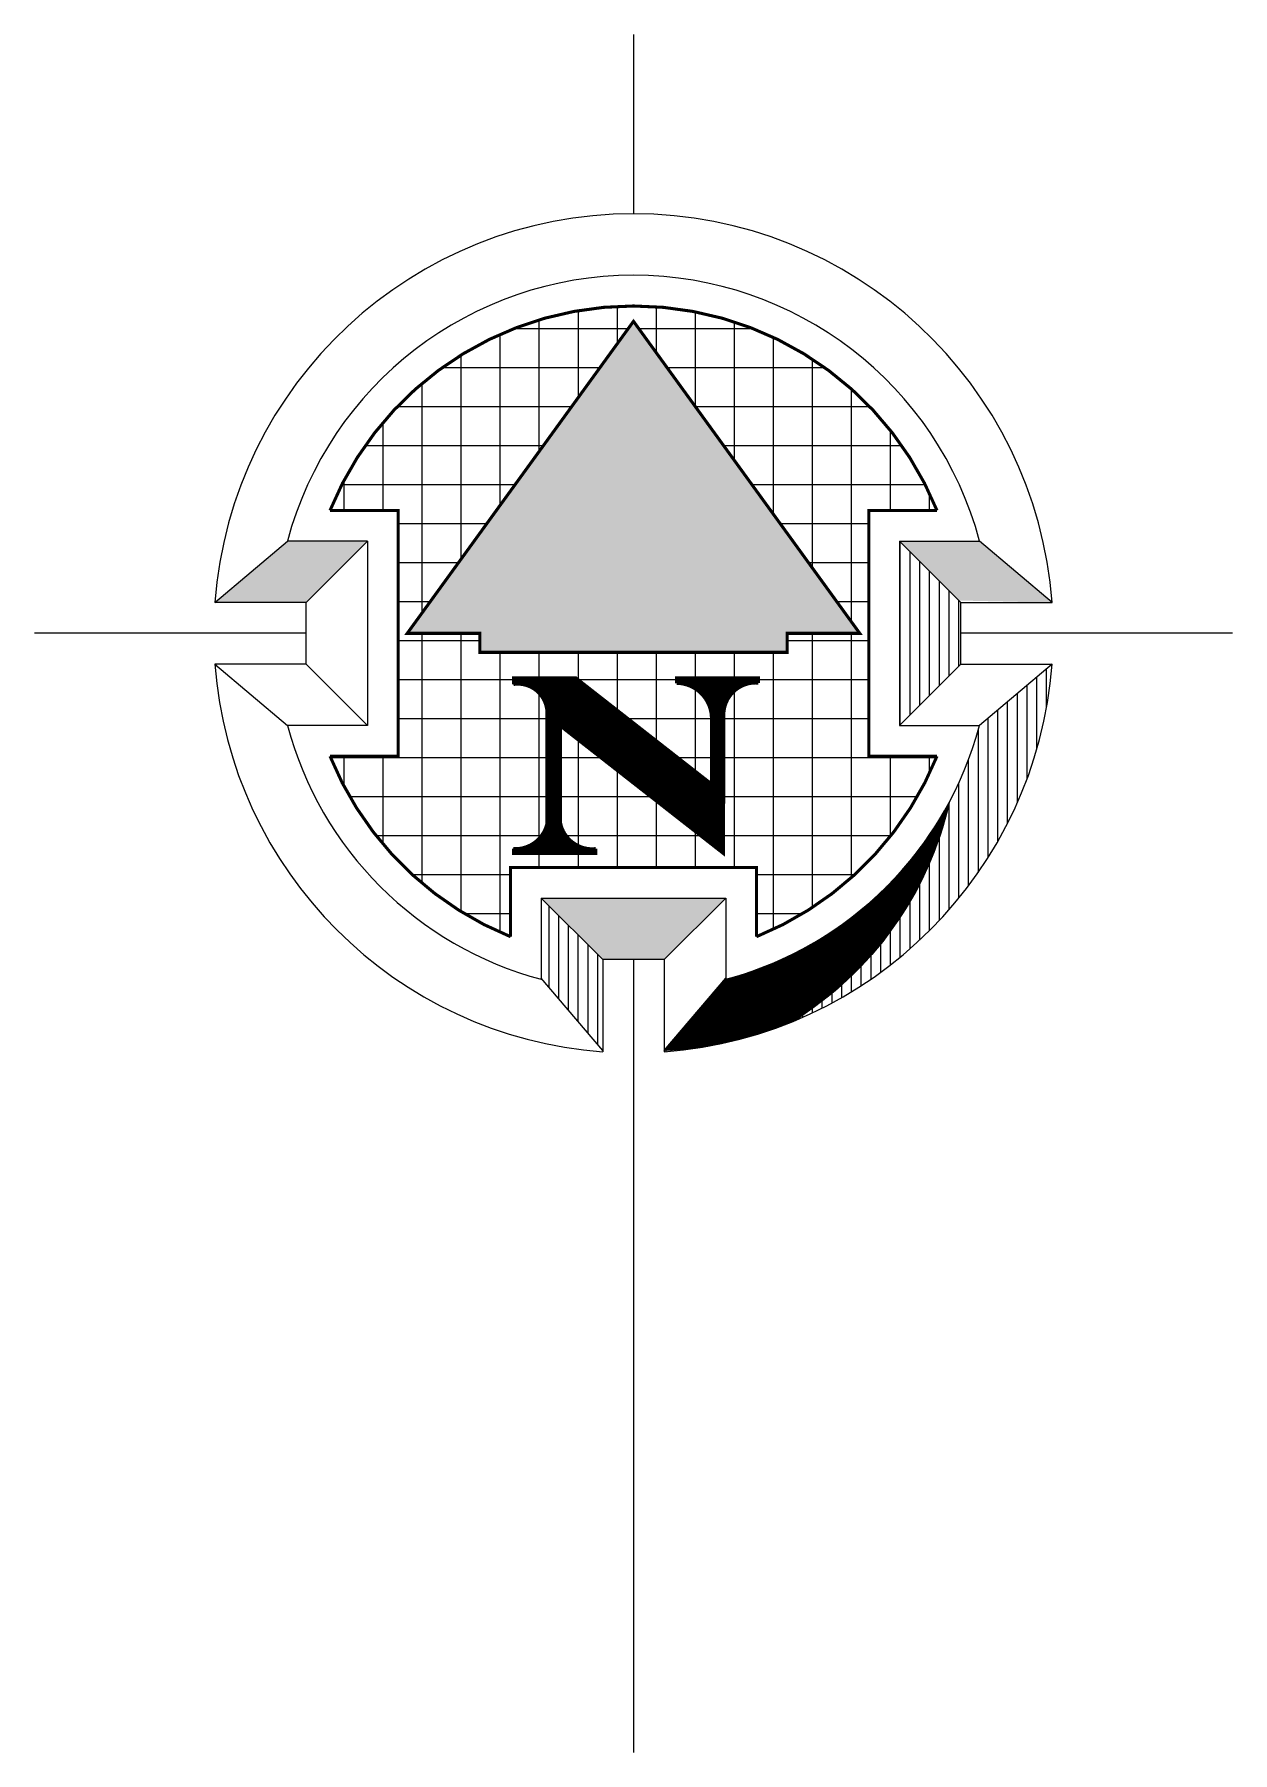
# Model space of a CAD drawing. Header units: metres. Extents: x -0.35 to 0.35, y 0 to 1.
import ezdxf

# ---------------------------------------------------------------- set-up
doc = ezdxf.new("R2010")
doc.units = ezdxf.units.M
doc.layers.add('Ceco.NEt 24', color=7, linetype='Continuous')
pattern_1 = [(90, (-3.870135365953579, 0.9425276240873549), (-0.0005677550240000001, 1.73822546906712e-19), [])]

msp = doc.modelspace()

# ---------------------------------------------------------------- hatches: boundary and pattern name
at = {"layer": 'Ceco.NEt 24', "linetype": 'Continuous'}
h = msp.add_hatch(dxfattribs=at)
h.set_pattern_fill('NET', color=256, scale=0.007152819200000001, angle=89.99999999999999, style=0)
h.set_pattern_definition([(90, (-3.870135365953579, 0.9425276240873549), (-0.02271020096, 6.952901876268477e-18), []), (180, (-3.870135365953579, 0.9425276240873549), (-8.34345469587843e-18, -0.02271020096), [])])
h.paths.add_polyline_path([(7.941224566820892e-16, 0.8420066353605731, 0.3054897507915985), (-0.1765902027998584, 0.7230082361044335), (-0.1368804472561399, 0.7230082361044335), (-0.1368804472561399, 0.5799518521044335), (-0.1765902027998584, 0.5799518521044335, 0.2029933977555066), (-0.07152819200000006, 0.4748898413045751), (-0.07152819200000006, 0.5152552752032994), (0.07152819200000006, 0.5152552752032986), (0.07152819200000006, 0.4748898413045751, 0.2029933977555066), (0.1765902027998584, 0.5799518521044335), (0.1368804472561399, 0.5799518521044335), (0.1368804472561399, 0.7230082361044335), (0.1765902027998584, 0.7230082361044335, 0.3054897507915983)])
h.paths.add_polyline_path([(-7.941224566820892e-16, 0.8330656113605732), (0.1316403028602452, 0.6514800441044335), (0.08941024000000047, 0.6514800441044335), (0.08941024000000047, 0.6404263078795149), (-0.08941023999999968, 0.6404263078795149), (-0.08941023999999968, 0.6514800441044335), (-0.1316403028602468, 0.6514800441044335)], flags=16)
h.paths.add_polyline_path([(-0.03357061649354021, 0.6255608100050328), (0.04537087924062545, 0.5638301384753537), (0.04537087924062545, 0.6018127200510636, 0.4104200745124996), (0.02506366362635355, 0.6223850252194615), (0.02506366362635355, 0.6254800359934056), (0.07271031808368171, 0.6254800359934056), (0.07271031808368171, 0.6225257497290378, 0.4304076529910963), (0.05255214128161447, 0.6045187157575063), (0.05238417366411118, 0.5232633064311063), (-0.04063873233500392, 0.5960454612507656), (-0.04249818920587477, 0.5995147706035305), (-0.04249818920587477, 0.5413544302603797, 0.3901930373594092), (-0.02195732890816375, 0.5261685181727996), (-0.02195732890816534, 0.5232633064311063), (-0.0698858022104443, 0.5232633064311063), (-0.0698858022104443, 0.5261685181727996, 0.3595169967812117), (-0.05048606736393247, 0.540331558047457), (-0.05048606736393247, 0.607217549236341, 0.4174504664437635), (-0.06983762804893104, 0.6217250392065484), (-0.06988580221044272, 0.6255608100050328)], flags=16)
h = msp.add_hatch(dxfattribs=at)
h.set_pattern_fill('LINE', color=256, scale=0.00017882048, angle=89.99999999999999, style=0)
h.set_pattern_definition(pattern_1)
h.paths.add_polyline_path([(-0.03357061649354027, 0.6255608100050328), (-0.0698858022104443, 0.6255608100050329), (-0.06983762804893104, 0.6217250392065484, -0.4174504664437675), (-0.05048606736393247, 0.607217549236341), (-0.05048606736393247, 0.5403315580474556, -0.359516996781199), (-0.0698858022104443, 0.5261685181727996), (-0.0698858022104443, 0.5232633064311063), (-0.02195732890816375, 0.5232633064311063), (-0.02195732890816375, 0.5261685181727997, -0.390193037359414), (-0.04249818920587477, 0.5413544302603804), (-0.04249818920587478, 0.5995147706035313), (-0.04063873233500553, 0.5960454612507664), (0.05238417366411117, 0.5232633064311063), (0.05255008346187469, 0.6035232322961095, -0.446353912814523), (0.07271031808368171, 0.6225257497290378), (0.07271031808368171, 0.6254800359934055), (0.02506366362635354, 0.6254800359934056), (0.02506366362635355, 0.6223850252194614, -0.4104200745124957), (0.04537087924062545, 0.6018127200510636), (0.04537087924062545, 0.5638301384753538)])
h = msp.add_hatch(dxfattribs=at)
h.set_pattern_fill('LINE', color=256, scale=0.00017882048, angle=89.99999999999999, style=0)
h.set_pattern_definition(pattern_1)
edge = h.paths.add_edge_path()
edge.add_line((0.0189865484464207, 0.4099198017577741), (0.05364614400000044, 0.4500942150336497))
edge.add_arc((-1.110223024625157e-15, 0.6514800441044328), 0.2084086392561393, 284.9163439001895, 331.7792096896908)
edge.add_arc((-0.0140172932937527, 0.5979088881812432), 0.2027060740012554, 301.79828870364634, 347.179732293753, ccw=False)
edge.add_arc((0.006945827562663695, 0.6302627764850092), 0.2219137508716921, 272.82476044143516, 292.75906967837943, ccw=False)

# ---------------------------------------------------------------- linework, layer by layer
at = {"layer": 'Ceco.NEt 24'}
for p, q in [((0, 1.000095714087884), (0, 0.8956527793605735)), ((-0.243517056901135, 0.6693620921044339), (-0.2013858290707831, 0.7051261881044332)), ((-0.1547624952561395, 0.7051261881044332), (-0.2013858290707831, 0.7051261881044332)), ((-0.1547624952561395, 0.7051261881044332), (-0.1905265912561395, 0.6693620921044339)), ((-0.1547624952561395, 0.7051261881044332), (-0.1547624952561395, 0.5978339001044338)), ((0.1547624952561395, 0.7051261881044332), (0.2013858290707838, 0.7051261881044332)), ((0.1547624952561395, 0.7051261881044332), (0.1905265912561395, 0.6693620921044339)), ((0.1547624952561395, 0.7051261881044332), (0.1547624952561395, 0.5978339001044338)), ((0.1552477542064208, 0.5983191590547167), (0.1552477542064208, 0.7046409291541519)), ((0.243517056901135, 0.6693620921044339), (0.2013858290707838, 0.7051261881044332)), ((0.1609253044464218, 0.6039967092947162), (0.1609253044464218, 0.6989633789141516)), ((0.1666028546864213, 0.6096742595347157), (0.1666028546864213, 0.6932858286741513)), ((0.1722804049264208, 0.6153518097747159), (0.1722804049264208, 0.6876082784341518)), ((0.1779579551664218, 0.6210293600147162), (0.1779579551664218, 0.6819307281941525)), ((0.1836355054064213, 0.6267069102547156), (0.1836355054064213, 0.6762531779541522)), ((0.1893130556464208, 0.6323844604947151), (0.1893130556464208, 0.6705756277141519)), ((-0.1905265912561395, 0.6693620921044339), (-0.2435170569011342, 0.6693620921044339)), ((-0.1905265912561395, 0.6335979961044331), (-0.1905265912561395, 0.6693620921044339)), ((0.1905265912561395, 0.6693620921044339), (0.2435170569011342, 0.6693620921044339)), ((0.1905265912561395, 0.6335979961044331), (0.1905265912561395, 0.6693620921044339)), ((-0.1905265912561395, 0.6514800441044335), (-0.3486156699834495, 0.6514800441044335)), ((0.3486156699834503, 0.6514800441044335), (0.1905265912561395, 0.6514800441044335)), ((-0.2435170569011342, 0.6335979961044331), (-0.2013858290707838, 0.5978339001044338)), ((-0.1905265912561395, 0.6335979961044331), (-0.2435170569011342, 0.6335979961044331)), ((-0.1905265912561395, 0.6335979961044331), (-0.1547624952561395, 0.5978339001044338)), ((0.1905265912561395, 0.6335979961044331), (0.1547624952561395, 0.5978339001044338)), ((0.1905265912561395, 0.6335979961044331), (0.2435170569011342, 0.6335979961044331)), ((0.2435170569011366, 0.6335979961044355), (0.2013858290707838, 0.5978339001044338)), ((0.2404110078064208, 0.6087849393737266), (0.2404110078064208, 0.6309613523671254)), ((0.2290559073264219, 0.5669004013921641), (0.2290559073264219, 0.6213223049296367)), ((0.2347334575664214, 0.5842451681740187), (0.2347334575664214, 0.6261418286483806)), ((0.2177008068464213, 0.54090571009838), (0.2177008068464213, 0.6116832574921489)), ((0.2233783570864208, 0.5528776393272857), (0.2233783570864208, 0.6165027812108929)), ((0.2063457063664208, 0.520935897906269), (0.2063457063664208, 0.6020442100546604)), ((0.2120232566064219, 0.5303748695639842), (0.2120232566064219, 0.606863733773405)), ((-0.1547624952561403, 0.5978339001044338), (-0.2013858290707862, 0.5978339001044338)), ((0.1547624952561403, 0.5978339001044338), (0.2013858290707838, 0.5978339001044338)), ((0.2006681561264213, 0.512366364837126), (0.2006681561264213, 0.5952088078160941)), ((0.1949906058864219, 0.5045141015921926), (0.1949906058864219, 0.5779081436760624)), ((0.1893130556464208, 0.4972695010009217), (0.1893130556464208, 0.5643323081704981)), ((0.1836355054064213, 0.4905504762910782), (0.1836355054064213, 0.5529297418688537)), ((0.1779579551664218, 0.4842936486188823), (0.1779579551664218, 0.5430128734509038)), ((0.1722804049264208, 0.4784488714191241), (0.1722804049264208, 0.5342042026238278)), ((0.1666028546864213, 0.4729756647385477), (0.1666028546864213, 0.5262696223060426)), ((0.1552477542064208, 0.4630166273458285), (0.1552477542064208, 0.5124394179174859)), ((0.1609253044464218, 0.4678408025701371), (0.1609253044464218, 0.5190519228256714)), ((0.1438926537264218, 0.454210611991819), (0.1438926537264218, 0.5007184272380573)), ((0.1495702039664213, 0.4584798401462295), (0.1495702039664213, 0.506349361607454)), ((-0.05364614400000044, 0.497373227203299), (0.05364614400000044, 0.4973732272032982)), ((-0.05364614400000044, 0.497373227203299), (-0.05364614400000044, 0.4500942150336473)), ((-0.05364614400000044, 0.497373227203299), (-0.01788204799999962, 0.4616091312032989)), ((-0.04914405443357933, 0.4454462905453019), (-0.04914405443357933, 0.4928711376368763)), ((0.01788204800000041, 0.4616091312032989), (0.05364614400000044, 0.4973732272032982)), ((0.05364614400000044, 0.4973732272032982), (0.05364614400000044, 0.4500942150336473)), ((0.1325375532464213, 0.4464090280589743), (0.1325375532464213, 0.490644855491842)), ((0.1382151034864208, 0.4501919177514301), (0.1382151034864208, 0.4954968844850901)), ((-0.04346650419357827, 0.4387579581272337), (-0.04346650419357827, 0.4871935873968768)), ((-0.0377889539535788, 0.4320696257091656), (-0.0377889539535788, 0.4815160371568766)), ((0.1211824527664208, 0.4395009465877701), (0.1211824527664208, 0.481924819890876)), ((0.1268600030064218, 0.4428491157173037), (0.1268600030064218, 0.4861298080785771)), ((-0.03211140371357932, 0.4253812932910975), (-0.03211140371357932, 0.4758384869168771)), ((-0.02643385347357826, 0.4186929608730293), (-0.02643385347357826, 0.4701609366768776)), ((0.1041498020464208, 0.430633619238292), (0.1041498020464208, 0.4709614033764272)), ((0.1098273522864218, 0.4334014405409034), (0.1098273522864218, 0.4743582961276528)), ((0.1155049025264213, 0.4363546338553718), (0.1155049025264213, 0.4780073419033155)), ((-0.02075630323357879, 0.4120046284549612), (-0.02075630323357879, 0.4644833864368781)), ((-0.01788204799999962, 0.4616091312032989), (-0.01788204799999962, 0.4079629872032969)), ((0.01788204800000041, 0.4616091312032989), (-0.01788204799999962, 0.4616091312032989)), ((0, 0.4616091312032989), (0, 0)), ((0.01788204800000041, 0.4616091312032989), (0.01788204800000041, 0.4079629872032969)), ((0.08711715132642074, 0.4233771581357673), (0.08711715132642074, 0.4621529122364282)), ((0.0927947015664218, 0.4256272867520743), (0.0927947015664218, 0.464870011475439)), ((0.09847225180642127, 0.4280442809270996), (0.09847225180642127, 0.4678026733132317)), ((-0.01788204799999962, 0.4086186655583036), (-0.05364614400000044, 0.4507498933886555)), ((0.01788204800000041, 0.4086186655583043), (0.05364614400000044, 0.4507498933886539)), ((0.05872940012642178, 0.4144754403448107), (0.05872940012642178, 0.4515175014185934)), ((0.06440695036642126, 0.4159549512014434), (0.06440695036642126, 0.4532733195437041)), ((0.07008450060642073, 0.4175815887499501), (0.07008450060642073, 0.4552089976117218)), ((0.07576205084642179, 0.4193584460270267), (0.07576205084642179, 0.4573299151625756)), ((0.08143960108642127, 0.4212890016693525), (0.08143960108642127, 0.4596422160009015)), ((0.04737429964642125, 0.4119471645753885), (0.04737429964642125, 0.4433614638481133)), ((0.05305184988642072, 0.4131403162660103), (0.05305184988642072, 0.4499368424323746)), ((0.04169674940642178, 0.4108938729902089), (0.04169674940642178, 0.4366731314300452)), ((0.03034164892642124, 0.4091998158915422), (0.03034164892642124, 0.4232964665939088)), ((0.03601919916642071, 0.4099786115333729), (0.03601919916642071, 0.429984799011977)), ((0.02466409868642177, 0.4085561735637819), (0.02466409868642177, 0.4166081341758415)), ((0.0189865484464207, 0.4080466125044236), (0.0189865484464207, 0.4099198017577734))]:
    msp.add_line(p, q, dxfattribs=at)
for points in [[(0.07152819200000006, 0.4748898413045742, 0.0017882048, 0.0017882048, 0.2029933977555068), (0.1765902027998584, 0.5799518521044335, 0.0017882048, 0.0017882048, 0), (0.1368804472561399, 0.5799518521044335, 0.0017882048, 0.0017882048, 0), (0.1368804472561399, 0.7230082361044335, 0.0017882048, 0.0017882048, 0), (0.1765902027998584, 0.7230082361044335, 0.0017882048, 0.0017882048, 0.3054897507915983), (7.941224566820892e-16, 0.8420066353605731, 0.0017882048, 0.0017882048, 0.3054897507915983), (-0.17659020279986, 0.7230082361044335, 0.0017882048, 0.0017882048, 0), (-0.1368804472561399, 0.7230082361044335, 0.0017882048, 0.0017882048, 0), (-0.1368804472561399, 0.5799518521044335, 0.0017882048, 0.0017882048, 0), (-0.1765902027998584, 0.5799518521044335, 0.0017882048, 0.0017882048, 0.2029933977555066), (-0.07152819200000006, 0.4748898413045751, 0.0017882048, 0.0017882048, 0), (-0.07152819200000006, 0.5152552752032994, 0.0017882048, 0.0017882048, 0), (0.07152819200000006, 0.5152552752032986, 0.0017882048, 0.0017882048, 0)], [(-0.08941023999999968, 0.6514800441044335, 0.0017882048, 0.0017882048, 0), (-0.08941023999999968, 0.6404263078795149, 0.0017882048, 0.0017882048, 0), (0.08941024000000047, 0.6404263078795149, 0.0017882048, 0.0017882048, 0), (0.08941024000000047, 0.6514800441044335, 0.0017882048, 0.0017882048, 0), (0.1316403028602468, 0.6514800441044335, 0.0017882048, 0.0017882048, 0), (7.941224566820892e-16, 0.8330656113605732, 0.0017882048, 0.0017882048, 0), (-0.1316403028602452, 0.6514800441044335, 0.0017882048, 0.0017882048, 0)], [(-0.0698858022104443, 0.5232633064311063, 0.0017882048, 0.0017882048, 0), (-0.0698858022104443, 0.5261685181727996, 0.0017882048, 0.0017882048, 0.3595169967811978), (-0.05048606736393247, 0.5403315580474555, 0.0017882048, 0.0017882048, 0), (-0.05048606736393247, 0.607217549236341, 0.0017882048, 0.0017882048, 0.4174504664437674), (-0.06983762804893104, 0.6217250392065484, 0.0017882048, 0.0017882048, 0), (-0.0698858022104443, 0.6255608100050328, 0.0017882048, 0.0017882048, 0), (-0.03357061649354021, 0.6255608100050328, 0.0017882048, 0.0017882048, 0), (0.04537087924062545, 0.5638301384753537, 0.0017882048, 0.0017882048, 0), (0.04537087924062545, 0.6018127200510636, 0.0017882048, 0.0017882048, 0.410420074512497), (0.02506366362635355, 0.6223850252194615, 0.0017882048, 0.0017882048, 0), (0.02506366362635355, 0.6254800359934056, 0.0017882048, 0.0017882048, 0), (0.07271031808368171, 0.6254800359934056, 0.0017882048, 0.0017882048, 0), (0.07271031808368171, 0.6225257497290378, 0.0017882048, 0.0017882048, 0.4304076529909729), (0.05255214128161447, 0.6045187157575143, 0.0017882048, 0.0017882048, 0), (0.05238417366411118, 0.5232633064311063, 0.0017882048, 0.0017882048, 0), (-0.04063873233500551, 0.5960454612507664, 0.0017882048, 0.0017882048, 0), (-0.04249818920587477, 0.5995147706035313, 0.0017882048, 0.0017882048, 0), (-0.04249818920587477, 0.5413544302603804, 0.0017882048, 0.0017882048, 0.3901930373594154), (-0.02195732890816375, 0.5261685181727996, 0.0017882048, 0.0017882048, 0), (-0.02195732890816375, 0.5232633064311063, 0.0017882048, 0.0017882048, 0)]]:
    msp.add_lwpolyline(points, format="xyseb", close=True, dxfattribs=at)
msp.add_lwpolyline([(0.0189865484464207, 0.4099198017577741), (0.05364614400000044, 0.4500942150336497, 0.207376128309047), (0.1836355054064205, 0.5529297418688552, -0.2006431559646586), (0.0927947015664218, 0.4256272867520933, -0.08719984679223679), (0.01788204799999962, 0.4086186655583043, -0.02465567940334988)], format="xyb", dxfattribs=at)
for radius, start, end in [(0.2441727352561396, 90, 175.800170091363), (0.2441727352561396, 4.199829908637026, 90), (0.2084086392561396, 90, 165.0836560998109), (0.2084086392561396, 14.9163439001891, 90), (0.2441727352561396, 184.199829908637, 265.800170091363), (0.2441727352561396, 274.199829908637, 355.8001700913629), (0.2084086392561396, 194.9163439001891, 255.0836560998111), (0.2084086392561396, 284.9163439001889, 345.0836560998109)]:
    msp.add_arc((0, 0.6514800441044335), radius, start, end, dxfattribs=at)
for points in [[(-0.1316403028602452, 0.6514800441044335), (0, 0.8330656113605732), (-0.08941023999999968, 0.6514800441044335), (0.1316403028602468, 0.6514800441044335)], [(-0.2435170569011342, 0.6693620921044339), (-0.2013858290707831, 0.7051261881044332), (-0.1905265912561395, 0.6693620921044339), (-0.1547624952561395, 0.7051261881044332)], [(0.1547624952561395, 0.7051261881044332), (0.2013858290707838, 0.7051261881044332), (0.1893130556464216, 0.6705756277141519), (0.2435170569011342, 0.6693620921044339)], [(-0.08941023999999968, 0.6514800441044335), (-0.08941023999999968, 0.6404263078795149), (0.08941023999999968, 0.6514800441044335), (0.08941023999999968, 0.6404263078795149)], [(-0.05364614400000044, 0.4973732272032982), (-0.01788204799999962, 0.4616091312032989), (0.05364614400000044, 0.4973732272032982), (0.01788204800000041, 0.4616091312032989)]]:
    msp.add_solid(points, dxfattribs=at)

doc.saveas('drawing.dxf')
